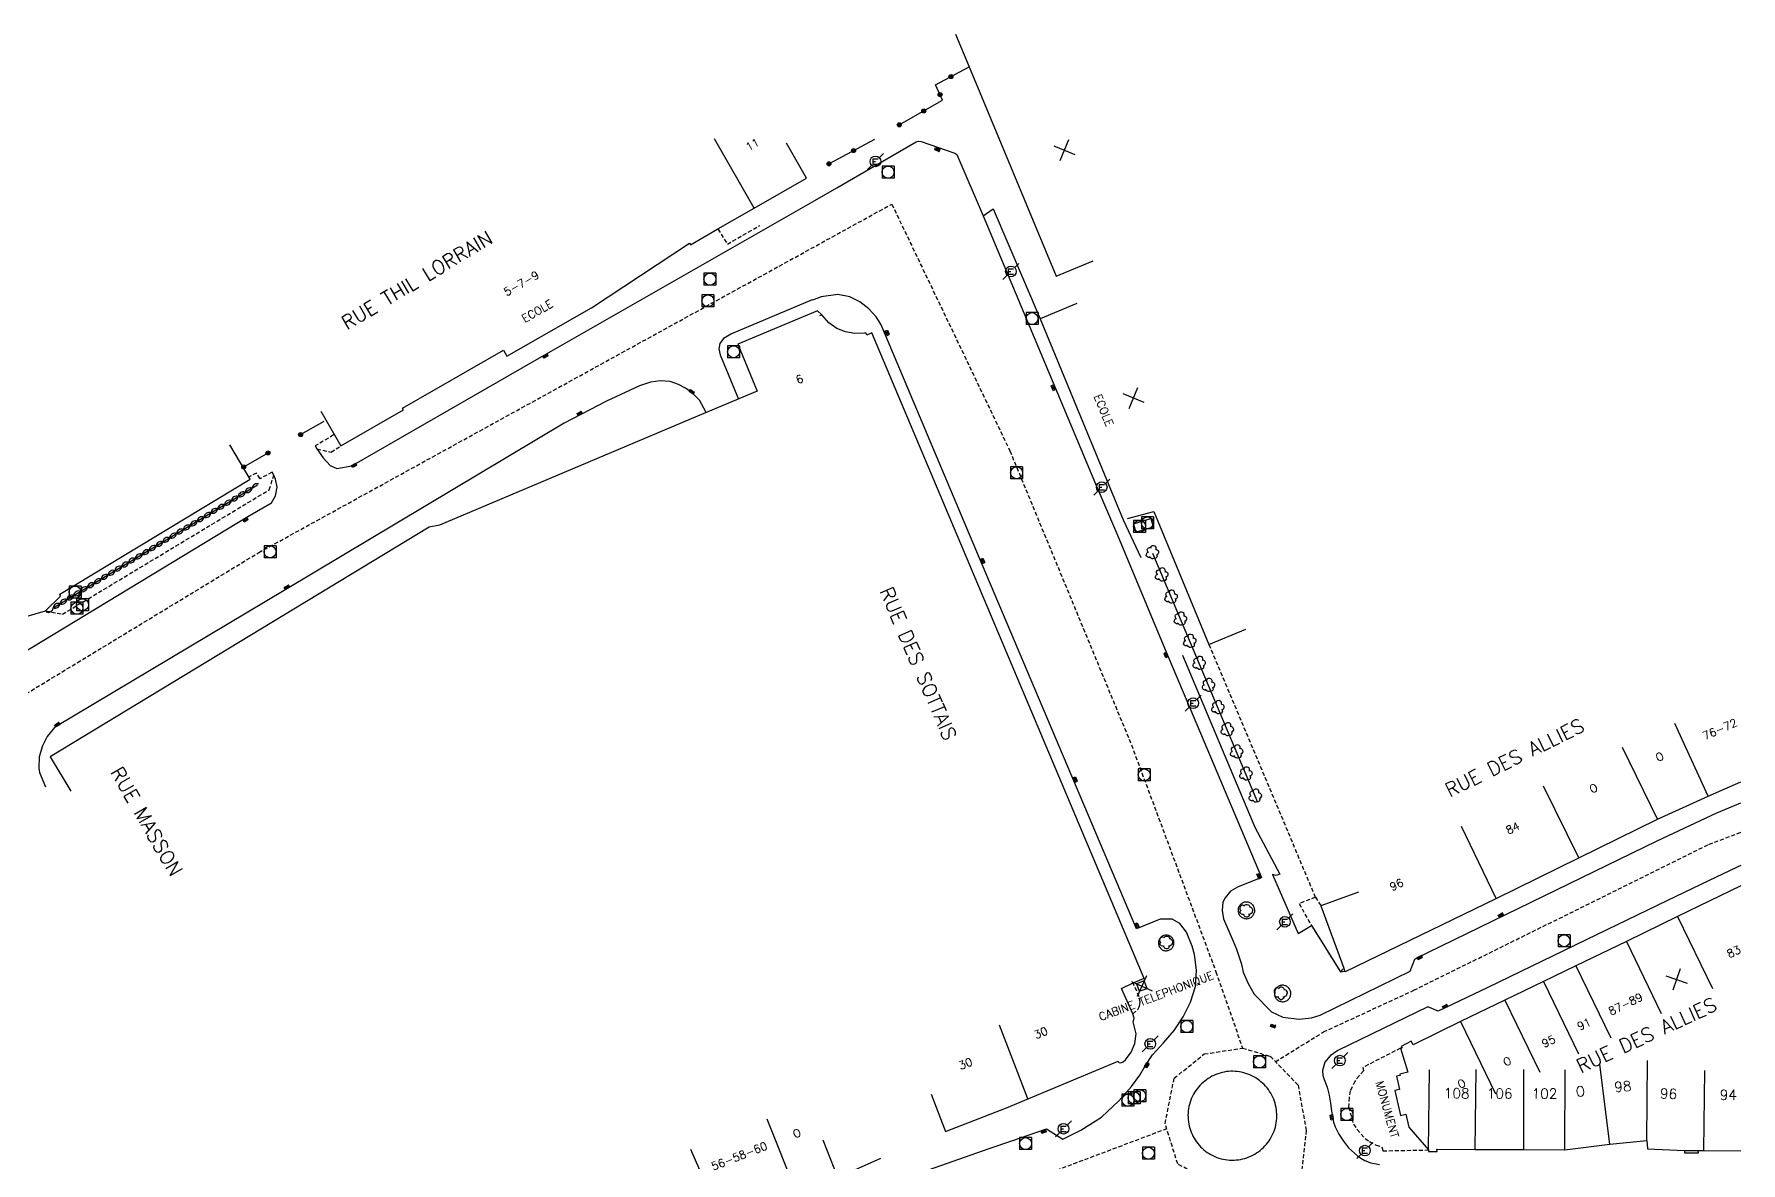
# Model space of a CAD drawing. Header units: millimetres. Extents: x 255000 to 256000, y 143000 to 144000.
# Drawn here: x 255786.7 to 256000, y 143719 to 143860 of the extents above; entities that cross this region are included whole.
import ezdxf
from ezdxf.enums import TextEntityAlignment as Align

# ---------------------------------------------------------------- set-up
doc = ezdxf.new("R2010")
doc.units = ezdxf.units.MM
doc.linetypes.add('DASHED', pattern=[0.75, 0.5, -0.25])
doc.layers.get('0').update_dxf_attribs({"linetype": 'CONTINUOUS'})
for name, color, linetype in [('W0001', 6, 'DASHED'), ('W0008', 7, 'CONTINUOUS'), ('W0100', 7, 'CONTINUOUS'), ('W0112', 1, 'DASHED'), ('W0300', 7, 'CONTINUOUS'), ('W0302', 3, 'CONTINUOUS'), ('W0310', 3, 'CONTINUOUS'), ('W0322', 7, 'CONTINUOUS'), ('W0400', 7, 'CONTINUOUS'), ('W0420', 7, 'CONTINUOUS'), ('W0471', 7, 'CONTINUOUS'), ('W0984', 7, 'CONTINUOUS'), ('W0989', 7, 'CONTINUOUS'), ('W0991', 7, 'CONTINUOUS'), ('W1102', 7, 'CONTINUOUS')]:
    doc.layers.add(name, color=color, linetype=linetype)
doc.styles.get("Standard").update_dxf_attribs({"font": 'romans.shx', "width": 0.85})

# ---------------------------------------------------------------- blocks, each defined once
blk = doc.blocks.new('t991o')
at = {"color": 0, "linetype": 'Continuous'}
for p, q in [((-1, 1), (1, -1)), ((-1, -1), (1, 1))]:
    blk.add_line(p, q, dxfattribs=at)
blk = doc.blocks.new('T300')
for p, q in [((-0.8, 0.51), (-0.86, 0.34)), ((-0.86, 0.34), (-0.86, 0.17)), ((-0.86, 0.17), (-0.74, 0.06)), ((-0.69, 0.63), (-0.8, 0.51)), ((-0.8, -0.06), (-0.74, 0.06)), ((-0.74, 0.06), (-0.69, 0.11)), ((-0.57, 0.69), (-0.69, 0.63)), ((-0.46, 0.69), (-0.57, 0.69)), ((-0.29, 0.63), (-0.46, 0.69)), ((-0.29, 0.63), (-0.17, 0.74)), ((-0.23, 0.57), (-0.29, 0.63)), ((-0.17, 0.74), (-0.06, 0.8)), ((-0.06, 0.8), (0.06, 0.8)), ((0.06, 0.8), (0.23, 0.74)), ((0.23, 0.74), (0.34, 0.63)), ((0.34, 0.63), (0.4, 0.51)), ((0.46, 0.46), (0.34, 0.46)), ((0.4, 0.51), (0.4, 0.46)), ((0.57, 0.4), (0.46, 0.46)), ((0.57, 0.4), (0.69, 0.29)), ((0.69, 0.29), (0.74, 0.17)), ((0.74, 0.06), (0.69, -0.17)), ((0.74, 0.17), (0.74, 0.06)), ((-0.8, -0.17), (-0.8, -0.06)), ((-0.8, -0.23), (-0.8, -0.17)), ((-0.74, -0.34), (-0.8, -0.23)), ((-0.69, -0.4), (-0.74, -0.34)), ((-0.51, -0.46), (-0.69, -0.4)), ((-0.4, -0.46), (-0.51, -0.46)), ((-0.4, -0.46), (-0.34, -0.46)), ((-0.34, -0.46), (-0.34, -0.4)), ((-0.34, -0.51), (-0.34, -0.46)), ((-0.29, -0.63), (-0.34, -0.51)), ((-0.17, -0.74), (-0.29, -0.63)), ((-0.06, -0.8), (-0.17, -0.74)), ((0.06, -0.8), (-0.06, -0.8)), ((0.17, -0.74), (0.06, -0.8)), ((0.23, -0.69), (0.17, -0.74)), ((0.29, -0.46), (0.23, -0.46)), ((0.29, -0.63), (0.23, -0.69)), ((0.46, -0.4), (0.29, -0.46)), ((0.34, -0.51), (0.29, -0.63)), ((0.34, -0.51), (0.34, -0.46)), ((0.57, -0.34), (0.46, -0.4)), ((0.63, -0.29), (0.57, -0.34)), ((0.69, -0.17), (0.63, -0.29))]:
    blk.add_line(p, q)
blk = doc.blocks.new('t310o')
at = {"color": 0, "linetype": 'Continuous'}
for centre, start, end in [((-0.5, 0.38), 216.8699, 323.1304), ((0.5, -0.37), 36.8699, 143.1303)]:
    blk.add_arc(centre, 0.625, start, end, dxfattribs=at)
blk = doc.blocks.new('T400')
for p, q in [((-0.15, 0.3), (0.15, 0.3)), ((-0.15, -0.25), (-0.15, 0.3)), ((-0.15, 0.15), (0.15, 0.15)), ((-0.15, 0), (0.15, 0)), ((0.15, 0.3), (0.15, -0.25)), ((-0.15, -0.15), (0.15, -0.15)), ((-0.15, -0.25), (-0.15, -0.3)), ((-0.15, -0.3), (0.15, -0.3)), ((0.15, -0.3), (0.15, -0.25))]:
    blk.add_line(p, q)
blk = doc.blocks.new('T420')
for p, q in [((0.75, 0.75), (-0.75, 0.75)), ((-0.75, 0.75), (-0.75, -0.75)), ((0.75, 0.75), (0.75, -0.75)), ((0.75, -0.75), (-0.75, -0.75))]:
    blk.add_line(p, q)
blk.add_ellipse((0, 0), major_axis=(-0.53, 0.53), ratio=1, start_param=3.926991, end_param=10.210176)
blk = doc.blocks.new('T471')
for p, q in [((-0.333334, 0.333334), (-0.333334, -0.333334)), ((-0.333334, 0.333334), (0.333334, 0.333334)), ((-0.333334, 0), (0, 0)), ((0.500001, 0.500001), (1.000002, 1.000002)), ((-0.500001, -0.500001), (-1.000002, -1.000002)), ((-0.333334, -0.333334), (0.333334, -0.333334))]:
    blk.add_line(p, q)
blk.add_ellipse((0, 0), major_axis=(0.471405, 0.471405), ratio=1, start_param=5.4977871438, end_param=11.780972451)
blk = doc.blocks.new('t322o')
at = {"color": 0, "linetype": 'Continuous'}
for radius in [0.25, 0.15]:
    blk.add_circle((0, 0), radius, dxfattribs=at)

msp = doc.modelspace()

# ---------------------------------------------------------------- linework, layer by layer
at = {"layer": 'W0001'}
msp.add_line((255911.01, 143716.81), (255928.24, 143723.3), dxfattribs=at)
for points in [[(255593.51, 143622.71), (255616.65, 143644.41), (255658.45, 143681.43), (255683.47, 143703.27), (255725.7, 143740.59), (255736.4, 143747.67), (255765.18, 143765.17), (255814.79, 143795.26), (255893.9, 143838.79), (255908.65, 143807.98), (255923.84, 143771.25), (255934.4, 143742.9), (255937.73, 143733.36), (255941.2, 143732.34), (255944.67, 143728.73), (255945.68, 143723.09), (255945.1, 143717.74), (255940.62, 143715.28), (255934.11, 143716.43), (255929.63, 143718.89), (255928.04, 143723.95), (255929.19, 143729.6), (255932.95, 143732.63), (255937.73, 143733.36)], [(255941.84, 143731.67), (255947.85, 143735.38), (255959.13, 143740.59), (255996.01, 143758.81), (256000, 143760.33)]]:
    msp.add_lwpolyline(points, dxfattribs=at)
at = {"layer": 'W0008'}
msp.add_line((255922.82, 143799.34), (255925.03, 143794.66), dxfattribs=at)
for points in [[(255884.3, 143839.23), (255887.04, 143840.81), (255896.93, 143846.56), (255897.24, 143846.66), (255897.58, 143846.59), (255901.78, 143845.14), (255902.02, 143845), (255902.15, 143844.7), (255905.32, 143837.31), (255919.36, 143803.85), (255921.97, 143797.73), (255928.14, 143782.94)], [(255822.06, 143808.22), (255822.83, 143807.09), (255823.73, 143806.14), (255824.55, 143805.77), (255826.42, 143806.11), (255850.74, 143820.07), (255884.3, 143839.23)], [(255905.32, 143837.31), (255906.55, 143838.18), (255912.42, 143824.46)], [(255883.95, 143826.82), (255873.86, 143822.6), (255872.87, 143821.99), (255872.39, 143821.36), (255872.29, 143820.71), (255872.45, 143819.95), (255874.75, 143814.44)], [(255931.73, 143745.06), (255931.44, 143746.1), (255930.72, 143747.84), (255929.91, 143748.94), (255928.95, 143749.46), (255927.44, 143749.48), (255924.49, 143748.25), (255904.74, 143794.84), (255893.11, 143822.41), (255892.54, 143823.81), (255891.96, 143824.7), (255891.05, 143825.71), (255889.92, 143826.58), (255888.64, 143827.22), (255887.16, 143827.51), (255885.08, 143827.21), (255883.99, 143826.81)], [(255870.72, 143812.75), (255869.88, 143814.3), (255868.98, 143815.17), (255868.11, 143815.79), (255867.25, 143816.24), (255866.2, 143816.61), (255864.98, 143816.71), (255863.75, 143816.56), (255862.37, 143816.08), (255858.26, 143814.19), (255852.96, 143811.44), (255818.19, 143790.64), (255789.28, 143773.41), (255788.37, 143772.27), (255787.76, 143771.14), (255787.34, 143769.76), (255787.31, 143768.35), (255787.39, 143767.79), (255788.16, 143766.02)], [(255726.67, 143772), (255735.33, 143757.82), (255735.93, 143757.15), (255737.25, 143756.21), (255738.73, 143755.8), (255739.97, 143755.88), (255741.34, 143756.17), (255742.45, 143756.7), (255783.8, 143781.82), (255813.44, 143799.75), (255816.37, 143801.49), (255816.9, 143802.34), (255817.11, 143803.45), (255816.89, 143804.42), (255816.68, 143804.95)], [(255926.56, 143798.45), (255924.45, 143797.81), (255924.11, 143798.85), (255926.25, 143799.5), (255926.56, 143798.45)], [(255928.14, 143782.94), (255940.11, 143754.67), (255937.11, 143753.46), (255936.23, 143752.96), (255935.56, 143752.13), (255935.28, 143751.6), (255935.19, 143750.55), (255935.36, 143749.52), (255936.54, 143746.73), (255936.99, 143745.72), (255937.59, 143743.87), (255937.82, 143742.85), (255938.42, 143741.42), (255939.18, 143740.09), (255941.36, 143737.89), (255942.75, 143737.24), (255944.81, 143737), (255946.36, 143737.16), (255947.42, 143737.48), (255958.67, 143742.99), (255959.25, 143744.46), (255960.9, 143745.31), (255970.64, 143750.04), (255989.55, 143759.24), (255996.98, 143762.74), (256000, 143764)], [(255930.21, 143782.44), (255939.27, 143760.98), (255942.38, 143755.11), (255941.91, 143754.91), (255941.48, 143755.07), (255944.7, 143747.68), (255946.35, 143748.67), (255949.96, 143742.89), (255950.47, 143742.96)], [(256000, 143756.17), (255999.53, 143755.98), (255995.94, 143754.27), (255990.83, 143751.82), (255981.95, 143747.53), (255968.39, 143740.92), (255962.19, 143737.99), (255960.87, 143738.51), (255949.64, 143733.06), (255948.69, 143732.42), (255948.01, 143731.59), (255947.73, 143730.55), (255947.77, 143729.95), (255947.91, 143729.46), (255948.31, 143728.5), (255948.55, 143727.49), (255948.73, 143726.49), (255948.83, 143725.51), (255948.92, 143725.01), (255949.11, 143724.11), (255949.32, 143723.53), (255949.77, 143722.6), (255950.33, 143721.75), (255950.95, 143720.91), (255951.71, 143720.23), (255952.11, 143719.89), (255952.52, 143719.6), (255953.02, 143719.32), (255953.76, 143719.05), (255954.86, 143718.84)], [(255908.89, 143721.79), (255913.23, 143723.29), (255915.28, 143722), (255917.52, 143723.13), (255920.09, 143724.74), (255922.27, 143726.79), (255923.86, 143728.57), (255924.88, 143729.99), (255925.51, 143731.06), (255926.48, 143732.51), (255927.87, 143734.01), (255929.19, 143735.58), (255930.3, 143737.28), (255931.23, 143739.09), (255931.85, 143741.04), (255931.98, 143743.1), (255931.73, 143745.06)], [(255824.71, 143699.19), (255830.52, 143688.62), (255831.23, 143688.08), (255832.25, 143687.87), (255833.14, 143688), (255836.16, 143689.7), (255837.3, 143692.86), (255842.13, 143695.46), (255847.68, 143698.11), (255855.27, 143701.52), (255867.92, 143706.94), (255875.17, 143709.94), (255906.05, 143720.84), (255908.89, 143721.79)]]:
    msp.add_lwpolyline(points, dxfattribs=at)
for points in [[(255937.17, 143750.51, 0.04913), (255937.21, 143750.31, 0.04913), (255937.28, 143750.12, 0.049129), (255937.38, 143749.94, 0.049128), (255937.52, 143749.79, 0.049126), (255937.69, 143749.67, 0.049125), (255937.87, 143749.59, 0.049124), (255938.07, 143749.54, 0.049123), (255938.27, 143749.53, 0.049123), (255938.47, 143749.56, 0.049124), (255938.67, 143749.63, 0.049125), (255938.84, 143749.74, 0.049126), (255938.99, 143749.87, 0.049128), (255939.11, 143750.04, 0.049129), (255939.2, 143750.22, 0.04913), (255939.25, 143750.42, 0.04913), (255939.25, 143750.63, 0.04913), (255939.22, 143750.83, 0.04913), (255939.15, 143751.02, 0.049129), (255939.05, 143751.2, 0.049128), (255938.91, 143751.35, 0.049126), (255938.74, 143751.47, 0.049125), (255938.56, 143751.55, 0.049124), (255938.36, 143751.6, 0.049123), (255938.16, 143751.61, 0.049123), (255937.95, 143751.58, 0.049124), (255937.76, 143751.51, 0.049125), (255937.59, 143751.4, 0.049126), (255937.44, 143751.26, 0.049128), (255937.32, 143751.1, 0.049129), (255937.23, 143750.91, 0.04913), (255937.18, 143750.71, 0.04913)], [(255929.15, 143746.65, 0.049138), (255929.1, 143746.84, 0.049136), (255929.02, 143747.01, 0.049133), (255928.9, 143747.16, 0.049129), (255928.76, 143747.29, 0.049125), (255928.6, 143747.38, 0.04912), (255928.42, 143747.44, 0.049117), (255928.23, 143747.47, 0.049116), (255928.04, 143747.46, 0.049116), (255927.85, 143747.41, 0.049117), (255927.68, 143747.33, 0.04912), (255927.53, 143747.21, 0.049125), (255927.4, 143747.07, 0.049129), (255927.31, 143746.9, 0.049133), (255927.24, 143746.72, 0.049136), (255927.22, 143746.54, 0.049138), (255927.23, 143746.35, 0.049138), (255927.28, 143746.16, 0.049136), (255927.36, 143745.99, 0.049133), (255927.48, 143745.84, 0.049129), (255927.62, 143745.71, 0.049125), (255927.78, 143745.61, 0.04912), (255927.96, 143745.55, 0.049117), (255928.15, 143745.53, 0.049116), (255928.34, 143745.54, 0.049116), (255928.53, 143745.59, 0.049117), (255928.7, 143745.67, 0.04912), (255928.85, 143745.78, 0.049125), (255928.98, 143745.93, 0.049129), (255929.07, 143746.09, 0.049133), (255929.14, 143746.27, 0.049136), (255929.16, 143746.46, 0.049138)], [(255943.64, 143740.66, 0.049132), (255943.53, 143740.83, 0.049131), (255943.39, 143740.97, 0.04913), (255943.23, 143741.09, 0.049128), (255943.04, 143741.16, 0.049126), (255942.85, 143741.21, 0.049124), (255942.64, 143741.21, 0.049122), (255942.45, 143741.17, 0.049122), (255942.26, 143741.1, 0.049122), (255942.09, 143740.99, 0.049122), (255941.95, 143740.85, 0.049124), (255941.83, 143740.68, 0.049126), (255941.75, 143740.49, 0.049128), (255941.71, 143740.3, 0.04913), (255941.71, 143740.1, 0.049131), (255941.75, 143739.9, 0.049132), (255941.82, 143739.71, 0.049132), (255941.93, 143739.54, 0.049131), (255942.07, 143739.4, 0.04913), (255942.24, 143739.29, 0.049128), (255942.42, 143739.21, 0.049126), (255942.62, 143739.16, 0.049124), (255942.82, 143739.16, 0.049122), (255943.02, 143739.2, 0.049122), (255943.21, 143739.27, 0.049122), (255943.38, 143739.38, 0.049122), (255943.52, 143739.53, 0.049124), (255943.63, 143739.69, 0.049126), (255943.71, 143739.88, 0.049128), (255943.75, 143740.07, 0.04913), (255943.76, 143740.27, 0.049131), (255943.72, 143740.47, 0.049132)], [(255936.39, 143719.37, 0.049131), (255937.48, 143719.46, 0.04913), (255938.52, 143719.77, 0.049129), (255939.49, 143720.27, 0.049128), (255940.34, 143720.95, 0.049126), (255941.04, 143721.78, 0.049125), (255941.56, 143722.73, 0.049124), (255941.89, 143723.77, 0.049123), (255942.01, 143724.85, 0.049123), (255941.92, 143725.94, 0.049124), (255941.62, 143726.98, 0.049125), (255941.11, 143727.95, 0.049126), (255940.43, 143728.8, 0.049128), (255939.6, 143729.5, 0.049129), (255938.65, 143730.02, 0.04913), (255937.61, 143730.35, 0.049131), (255936.53, 143730.47, 0.049131), (255935.45, 143730.38, 0.04913), (255934.4, 143730.07, 0.049129), (255933.44, 143729.57, 0.049128), (255932.59, 143728.89, 0.049126), (255931.89, 143728.06, 0.049125), (255931.36, 143727.11, 0.049124), (255931.03, 143726.07, 0.049123), (255930.91, 143724.99, 0.049123), (255931.01, 143723.9, 0.049124), (255931.31, 143722.86, 0.049125), (255931.81, 143721.89, 0.049126), (255932.49, 143721.04, 0.049128), (255933.32, 143720.34, 0.049129), (255934.28, 143719.82, 0.04913), (255935.31, 143719.49, 0.049131)]]:
    msp.add_lwpolyline(points, format="xyb", close=True, dxfattribs=at)
at = {"layer": 'W0100'}
for points in [[(255901.86, 143860.02), (255903.57, 143855.94), (255914.45, 143829.77), (255919.07, 143831.69)], [(255822.57, 143812.93), (255825.07, 143808.6), (255832.87, 143813.09), (255832.75, 143813.31), (255845.37, 143820.55), (255845.8, 143819.79), (255856.37, 143825.84), (255868.61, 143833.92), (255868.74, 143833.7), (255872.17, 143835.68), (255876.72, 143838.3), (255883.23, 143842.04), (255880.73, 143846.38)], [(255885.15, 143824.95), (255884.62, 143825.47), (255874.68, 143821.28), (255877.06, 143815.42), (255869.64, 143812.3), (255837.4, 143798.7), (255836.1, 143798.43), (255788.73, 143769.75), (255791.33, 143765.47)], [(255925.43, 143742.06), (255891.41, 143822.71), (255890.76, 143822.42), (255890.64, 143822.69), (255890.5, 143822.67), (255889.29, 143822.62), (255888.12, 143822.82), (255887.03, 143823.27), (255886.05, 143823.95), (255885.15, 143824.95), (255885.06, 143824.92), (255884.87, 143824.85)], [(255917.03, 143826.38), (255912.42, 143824.46), (255922.82, 143799.34)], [(255728.7, 143773.34), (255737.72, 143758.26), (255761.49, 143772.78), (255761.61, 143772.59), (255763.71, 143773.95), (255771.84, 143778.71), (255772.11, 143778.25), (255780.32, 143783.08), (255779.83, 143783.74), (255783.35, 143785.87), (255785.58, 143787.23), (255788.14, 143787.97), (255790.03, 143789.8), (255789.92, 143790.06), (255813.74, 143804.44), (255811.16, 143808.72)], [(255923.36, 143799.53), (255926.64, 143800.41), (255933.52, 143783.79), (255938.14, 143785.7)], [(255952.23, 143752.85), (255947.53, 143751.14), (255950.37, 143743.33), (255950.47, 143742.96), (255950.6, 143742.93), (255969.43, 143752.04), (255979.75, 143757.12), (255989.6, 143761.96), (255995.9, 143764.83), (256000, 143766.62)], [(256000, 143753.62), (255992.1, 143749.79), (255985.71, 143746.7), (255979.39, 143743.64), (255975.33, 143741.68), (255970.52, 143739.35), (255964.98, 143736.67), (255959.05, 143733.76), (255958.81, 143734.22), (255957.55, 143733.58), (255957.66, 143733.37), (255957.46, 143733.35), (255958.38, 143730.34), (255957.4, 143730.11), (255957.43, 143729.96), (255956.95, 143729.84), (255957.33, 143728.21), (255956.74, 143728.06), (255957.48, 143724.95), (255958.13, 143725.11), (255958.51, 143723.49), (255960.97, 143720.64)], [(255908.23, 143725.9), (255922.19, 143731.73), (255922.27, 143731.57), (255922.53, 143731.52), (255922.82, 143731.65), (255923.09, 143731.9), (255923.83, 143732.85), (255924.26, 143733.93), (255924.42, 143735.13), (255924.07, 143736.64), (255924.16, 143736.94), (255924.19, 143737.09), (255924.03, 143737.66), (255922.62, 143740.83), (255924.05, 143741.51), (255925.34, 143742.04), (255925.43, 143742.06)], [(255924.83, 143740.46), (255925.79, 143740.82), (255925.43, 143741.77), (255924.48, 143741.41), (255924.83, 143740.46)], [(255898.82, 143727.62), (255900.61, 143722.95), (255908.23, 143725.9)], [(255825.64, 143699.76), (255830.45, 143691.41), (255832.78, 143692.77), (255834.19, 143693.53), (255835.61, 143694.24), (255846.84, 143700.11), (255849.61, 143701.59), (255850.71, 143702.23), (255850.92, 143701.83), (255851.07, 143701.66), (255852.83, 143702.5), (255853.76, 143703.02), (255855.62, 143704.01), (255872.81, 143711.55), (255882.02, 143715.19), (255887.17, 143717.21), (255885.34, 143721.87)], [(255960.97, 143720.64), (255960.97, 143720.43), (255962.04, 143720.43), (255962.02, 143720.74), (255966.8, 143720.69), (255972.89, 143720.68), (255978.01, 143720.67), (255983.63, 143721.38), (255988.23, 143721.83), (255988.33, 143720.79)], [(255988.33, 143720.79), (255992.95, 143720.57), (255994.67, 143720.57), (255995.38, 143720.56), (256000, 143720.52)], [(255992.95, 143720.57), (255992.96, 143720.3), (255994.71, 143720.28), (255994.67, 143720.57)]]:
    msp.add_lwpolyline(points, dxfattribs=at)
at = {"layer": 'W0112'}
for points in [[(255872.17, 143835.68), (255873.35, 143833.8), (255877.39, 143836.11)], [(255824.15, 143809.95), (255821.84, 143808.6), (255822.06, 143808.22), (255823.85, 143807.81), (255825.07, 143808.6)], [(255788.14, 143787.97), (255788.15, 143787.98), (255790.27, 143787.56), (255816.1, 143803.1), (255816.68, 143804.95), (255816.45, 143805.3), (255814.95, 143804.49), (255814.51, 143805.19), (255813.61, 143804.73)], [(255933.52, 143783.79), (255946.83, 143752.21), (255947.53, 143751.14)], [(255946.83, 143752.21), (255944.79, 143751.42), (255946.35, 143748.67), (255949.96, 143742.89), (255950.37, 143743.33)], [(255924.03, 143737.66), (255924.65, 143738.19), (255924.85, 143738.61), (255924.93, 143739.09), (255924.8, 143739.77), (255924.05, 143741.51)], [(255957.46, 143733.35), (255952.75, 143730.94), (255952.83, 143730.53), (255952.29, 143729.92), (255951.75, 143729.21), (255951.18, 143728.02), (255951.04, 143727.19), (255950.99, 143726.02), (255951.59, 143723.86), (255952.05, 143723.19), (255953.04, 143722.08), (255953.59, 143721.7), (255954.42, 143721.25), (255955.12, 143721.04), (255955.25, 143720.54), (255960.97, 143720.64)]]:
    msp.add_lwpolyline(points, dxfattribs=at)
at = {"layer": 'W0302'}
msp.add_line((255926.46, 143795.17), (255939.61, 143764.07), dxfattribs=at)
at = {"layer": 'W0310'}
msp.add_line((255789.1, 143788.35), (255814.65, 143803.72), dxfattribs=at)
at = {"layer": 'W0322'}
for p, q in [((255886.04, 143843.82), (255891.78, 143846.89)), ((255820.03, 143809.99), (255822.96, 143811.67)), ((255812.91, 143805.96), (255816.28, 143807.9)), ((255887.31, 143717.28), (255892.51, 143719.62))]:
    msp.add_line(p, q, dxfattribs=at)
msp.add_lwpolyline([(255894.84, 143848.69), (255900.25, 143851.76), (255899.38, 143853.7), (255903.57, 143855.94)], dxfattribs=at)
at = {"layer": 'W1102'}
for p, q in [((255876.72, 143838.3), (255871.73, 143846.96)), ((255995.9, 143764.83), (255991.76, 143773.93)), ((255989.6, 143761.96), (255985.19, 143770.93)), ((255979.75, 143757.12), (255975.34, 143766.09)), ((255969.43, 143752.04), (255965.08, 143761.04)), ((255992.1, 143749.79), (255996.45, 143740.79)), ((255985.71, 143746.7), (255990.06, 143737.7)), ((255979.39, 143743.64), (255983.75, 143734.64)), ((255975.33, 143741.68), (255979.69, 143732.67)), ((255970.52, 143739.35), (255974.88, 143730.35)), ((255910.9, 143727.01), (255907.36, 143736.25)), ((255964.98, 143736.67), (255969.34, 143727.67)), ((255960.97, 143720.64), (255961.08, 143730.64)), ((255966.8, 143720.69), (255966.92, 143730.69)), ((255972.89, 143720.68), (255972.9, 143730.68)), ((255978.01, 143720.67), (255978.03, 143730.67)), ((255983.63, 143721.38), (255982.38, 143731.3)), ((255988.23, 143721.83), (255988.33, 143731.83)), ((255995.38, 143720.56), (255995.48, 143730.56)), ((255882.02, 143715.19), (255878.34, 143724.49)), ((255872.81, 143711.55), (255868.8, 143720.7))]:
    msp.add_line(p, q, dxfattribs=at)

# ---------------------------------------------------------------- block references
at = {"layer": 'W0300', "rotation": 292.9292153720151}
for p in [(255926.46, 143795.17), (255927.62, 143792.4), (255928.79, 143789.64), (255929.96, 143786.88), (255931.13, 143784.11), (255932.3, 143781.35), (255933.47, 143778.59), (255934.64, 143775.83), (255935.81, 143773.06), (255936.98, 143770.3), (255938.14, 143767.54), (255939.31, 143764.77)]:
    msp.add_blockref('T300', p, dxfattribs=at)
at = {"layer": 'W0300'}
for p in [(255938.24, 143750.51), (255928.23, 143746.55), (255942.55, 143740.2)]:
    msp.add_blockref('T300', p, dxfattribs=at)
at = {"layer": 'W0310', "rotation": 31.02175552986454}
for p in [(255813.09, 143802.78), (255813.95, 143803.3), (255809.66, 143800.72), (255810.52, 143801.24), (255811.38, 143801.75), (255812.23, 143802.27), (255805.38, 143798.14), (255806.24, 143798.66), (255807.09, 143799.17), (255807.95, 143799.69), (255808.81, 143800.2), (255801.95, 143796.08), (255802.81, 143796.6), (255803.67, 143797.11), (255804.52, 143797.63), (255798.52, 143794.02), (255799.38, 143794.54), (255800.24, 143795.05), (255801.1, 143795.57), (255795.1, 143791.96), (255795.95, 143792.48), (255796.81, 143792.99), (255797.67, 143793.51), (255791.67, 143789.9), (255792.52, 143790.41), (255793.38, 143790.93), (255794.24, 143791.44), (255789.1, 143788.35), (255789.95, 143788.87), (255790.81, 143789.38)]:
    msp.add_blockref('t310o', p, dxfattribs=at)
at = {"layer": 'W0322'}
for p, rotation in [((255901.29, 143854.71), 28.12997289660318), ((255899.93, 143852.47), 114.0692154786893), ((255897.89, 143850.42), 29.52541962301261), ((255894.84, 143848.69), 29.52541962301261), ((255889.12, 143845.47), 28.18634550885973), ((255886.04, 143843.82), 28.18634550885973), ((255820.03, 143809.99), 29.92170656694974), ((255815.94, 143807.71), 29.90209604621732), ((255812.91, 143805.96), 29.90209604621732)]:
    msp.add_blockref('t322o', p, dxfattribs=dict(at, rotation=rotation))
at = {"layer": 'W0400'}
for p, rotation in [((255899.6, 143845.6), 68.7798847549636), ((255893.34, 143822.72), 21.35155001475293), ((255850.63, 143819.83), 120.0518809481151), ((255914.06, 143815.86), 22.66040122109916), ((255868.91, 143815.34), 52.9226832843085), ((255854.9, 143812.63), 116.7996282881608), ((255826.71, 143806.15), 118.8164475597608), ((255813.15, 143799.36), 120.2410129590796), ((255905.27, 143794.24), 22.9321004375898), ((255818.31, 143790.94), 120.2503262655668), ((255928.16, 143782.45), 202.0037317098605), ((255789.64, 143773.77), 120.8307317440305), ((255916.84, 143766.93), 23.08116713956296), ((255939.77, 143754.86), 23.09776617768665), ((255969.99, 143749.98), 116.1615664420192), ((255924.56, 143748.69), 23.85879353807113), ((255959.89, 143744.68), 117.9157416233165), ((255963.05, 143738.56), 115.2259132141484), ((255941.54, 143736.12), 72.49660777515552), ((255925.76, 143731.22), 144.7567144652457), ((255948.88, 143724.74), 10.78775754870769), ((255912.89, 143722.95), 109.8035296298751)]:
    msp.add_blockref('T400', p, dxfattribs=dict(at, rotation=rotation))
at = {"layer": 'W0420'}
for p in [(255893.44, 143842.78), (255871.18, 143829.41), (255870.93, 143826.7), (255911.43, 143824.49), (255874.13, 143820.35), (255909.5, 143805.23), (255924.86, 143798.53), (255925.84, 143798.97), (255816.2, 143795.36), (255791.84, 143790.32), (255792.07, 143788.3), (255792.77, 143788.75), (255925.45, 143767.48), (255977.9, 143746.78), (255930.76, 143736.06), (255939.85, 143731.65), (255923.41, 143726.86), (255924.17, 143727.15), (255924.89, 143727.41), (255950.76, 143725.07), (255910.62, 143721.43), (255925.96, 143720.23)]:
    msp.add_blockref('T420', p, dxfattribs=at)
at = {"layer": 'W0471'}
for p in [(255891.85, 143844.13), (255908.79, 143830.38), (255920.13, 143803.43), (255931.55, 143776.44), (255943.03, 143749.14), (255926.2, 143733.89), (255949.9, 143731.8), (255915.35, 143723.3), (255953.02, 143720.56)]:
    msp.add_blockref('T471', p, dxfattribs=at)
at = {"layer": 'W0991'}
for p, rotation in [((255915.47, 143845.54), 22.57658954462202), ((255924.09, 143814.58), 22.5037561700167), ((255925.14, 143741.09), 290.6146404137213), ((255991.95, 143741.94), 295.8203060928985)]:
    msp.add_blockref('t991o', p, dxfattribs=dict(at, rotation=rotation))

# ---------------------------------------------------------------- texts
at = {"layer": 'W0984'}
for s, rotation, p in [('ECOLE', 29.7717, (255849.6, 143825.42)), ('ECOLE', 292.5037, (255920.39, 143813.05)), ('CABINE TELEPHONIQUE', 20.438, (255926.95, 143739.82)), ('MONUMENT', 285.5282, (255955.81, 143725.71))]:
    msp.add_text(s, height=1, rotation=rotation, dxfattribs=at).set_placement(p, align=Align.MIDDLE)
at = {"layer": 'W0989'}
for s, rotation, p in [('RUE THIL LORRAIN', 30.9863, (255834.55, 143829.3)), ('RUE DES SOTTAIS', 293.3222, (255897.21, 143781.38)), ('RUE DES ALLIES', 26.2438, (255971.72, 143769.65)), ('RUE MASSON', 300.0023, (255800.77, 143761.67)), ('RUE DES ALLIES', 24.9035, (255988.21, 143734.99))]:
    msp.add_text(s, height=1.75, rotation=rotation, dxfattribs=at).set_placement(p, align=Align.MIDDLE)
at = {"layer": 'W0991'}
for s, height, rotation, p in [('11', 1, 29.9361, (255876.48, 143846.24)), ('5-7-9', 1, 29.7717, (255847.61, 143828.89)), ('6', 1, 22.8702, (255882.37, 143816.92)), ('76-72', 1, 23.6565, (255997.38, 143773.2)), ('O', 1, 24.4542, (255989.85, 143769.76)), ('O', 1, 26.1915, (255981.59, 143765.82)), ('84', 1, 26.1908, (255971.5, 143760.86)), ('96', 1, 25.8181, (255956.97, 143753.78)), ('83', 1, 25.8246, (255999.12, 143745.41)), ('87-89', 1, 25.8272, (255985.6, 143738.87)), ('30', 1, 22.6639, (255912.52, 143735.27)), ('95', 1, 25.8316, (255975.98, 143734.21)), ('91', 1, 25.821, (255980.41, 143736.36)), ('30', 1, 21.1256, (255903.11, 143731.42)), ('O', 1, 25.8191, (255970.8, 143731.71)), ('O', 1, 26.131, (255965.1, 143728.93)), ('O', 1.25, 7.1865, (255979.94, 143727.97)), ('98', 1.25, 5.549, (255985.25, 143728.57)), ('108', 1.25, 359.3651, (255964.49, 143727.72)), ('106', 1.25, 359.9153, (255969.86, 143727.69)), ('102', 1.25, 359.9217, (255975.46, 143727.68)), ('96', 1.25, 357.3114, (255990.97, 143727.67)), ('94', 1.25, 359.4258, (255998.43, 143727.52)), ('O', 1, 21.4319, (255882.04, 143722.72)), ('56-58-60', 1, 21.6028, (255874.84, 143719.88))]:
    msp.add_text(s, height=height, rotation=rotation, dxfattribs=at).set_placement(p, align=Align.MIDDLE)

doc.saveas('drawing.dxf')
